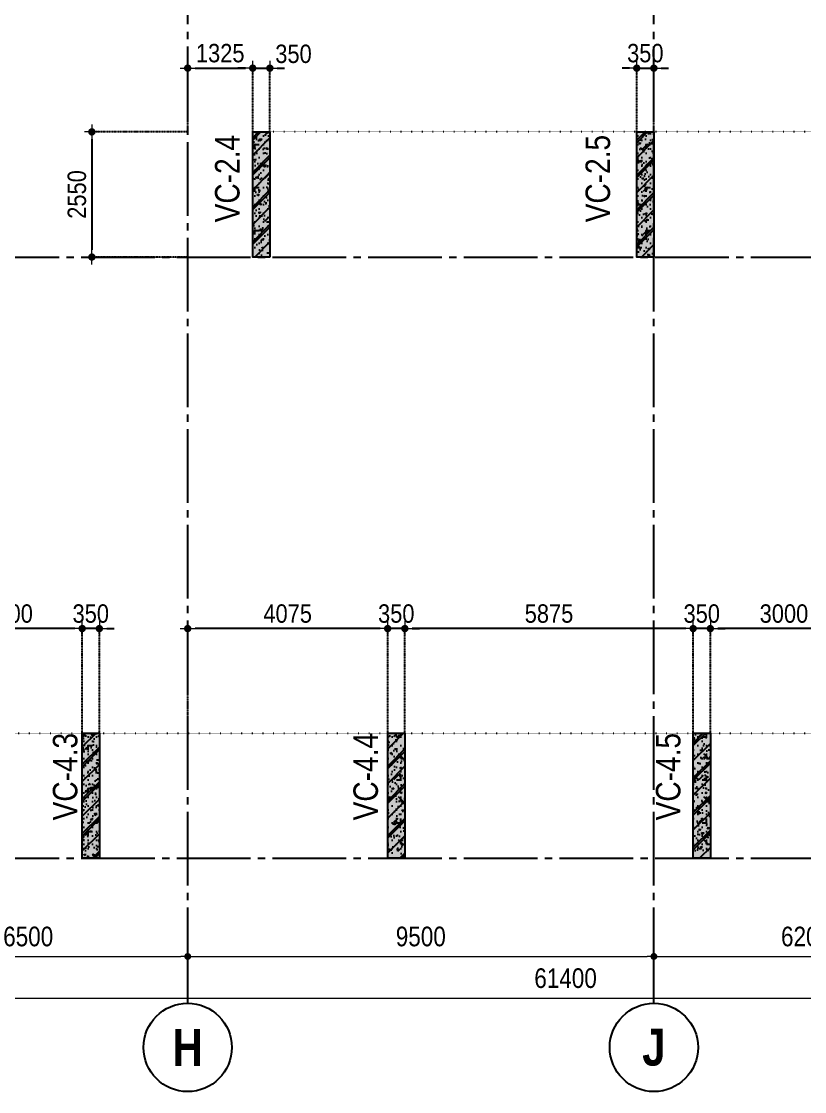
# Model space of a CAD drawing. Header units: millimetres. Extents: x -3973692 to -2843767, y 592734 to 838475.
# Drawn here: x -3090734 to -3074775, y 605224 to 627033 of the extents above; entities that cross this region are included whole.
import ezdxf
from ezdxf.enums import TextEntityAlignment as Align

# ---------------------------------------------------------------- set-up
doc = ezdxf.new("R2010")
doc.units = ezdxf.units.MM
doc.header["$MEASUREMENT"] = 0
doc.header["$PDMODE"] = 3
doc.header["$PDSIZE"] = -20
for name, pattern in [('CHG_XX_Luoi truc-Block C$0$MB_Luoi truc-150-TWC$0$Center101', [13, 10, -1, 1, -1]), ('DIVIDE2', [15.87499999999999, 6.349999999999998, -3.174999999999998, 0, -3.174999999999998, 0, -3.174999999999998]), ('DOT2', [0.125, 0, -0.125]), ('HIDDEN5', [2.8375, 1.25, -1.5875])]:
    doc.linetypes.add(name, pattern=pattern)
doc.layers.get('0').update_dxf_attribs({"lineweight": 9})
doc.layers.get('Defpoints').update_dxf_attribs({"color": 10, "lineweight": 0})
for name, color, linetype, lineweight in [("'S_General_Dim_1", 1, 'Continuous', 18), ("'S_General_Divide_3 Intermediate", 3, 'DIVIDE2', 40), ('CHG_XX_Cot_Block C-T4-7$0$Dim 200', 1, 'Continuous', 5), ('CHG_XX_Luoi truc-Block C$0$Dim 200', 1, 'Continuous', 5), ('TEXT', 7, 'Continuous', 15)]:
    doc.layers.add(name, color=color, linetype=linetype, lineweight=lineweight)
for name, color, linetype in [('CHG_XX_Cot_Block C-T4-7$0$mb_cot tang 9-13 twc$0$Concrete Hatch', 218, 'Continuous'), ('CHG_XX_Cot_Block C-T4-7$0$mb_cot tang 9-13 twc$0$Concrete Line', 6, 'Continuous'), ('CHG_XX_Cot_Block C-T4-7$0$mb_cot tang 9-13 twc$0$Concrete Solid', 216, 'Continuous'), ('CHG_XX_Luoi truc-Block C$0$MB_Luoi truc-150-TWC$0$Grid', 34, 'Continuous'), ('CHG_XX_Luoi truc-Block C$0$MB_Luoi truc-150-TWC$0$Grid Line', 251, 'CHG_XX_Luoi truc-Block C$0$MB_Luoi truc-150-TWC$0$Center101'), ('dim', 1, 'Continuous')]:
    doc.layers.add(name, color=color, linetype=linetype)
doc.styles.add('arial', font='arial.ttf', dxfattribs={"width": 0.85})
doc.styles.add('CHG_XX_Luoi truc-Block C$0$MB_Luoi truc-150-TWC$0$Grid A-F$0$VNI-HelveCB', font='')
doc.styles.add('CHG_XX_Luoi truc-Block C$0$Star-HelCon', font='')
doc.styles.add('TTP-HelCon', font='')
doc.styles.get('CHG_XX_Luoi truc-Block C$0$MB_Luoi truc-150-TWC$0$Grid A-F$0$VNI-HelveCB').set_extended_font_data('VNI-Helve-Condense', bold=True)
doc.styles.get('CHG_XX_Luoi truc-Block C$0$Star-HelCon').set_extended_font_data('VNI-Helve-Condense')
doc.styles.get('TTP-HelCon').set_extended_font_data('VNI-Helve-Condense')
doc.dimstyles.new('150', dxfattribs={"dimscale": 150, "dimtxt": 2.5, "dimasz": 1, "dimexe": 0, "dimexo": 0, "dimgap": 0.75, "dimtad": 1, "dimdec": 0, "dimzin": 9, "dimdsep": 46, "dimtxsty": 'arial', "dimblk1": 'DIMDOT', "dimblk2": 'DIMDOT', "dimsah": 1, "dimcen": 2, "dimdle": 3, "dimclre": 8, "dimclrt": 2, "dimadec": 0, "dimazin": 0, "dimtfac": 1, "dimtdec": 0, "dimtix": 1, "dimtmove": 2, "dimatfit": 3, "dimldrblk": 'DIMPIJL', "dimfxl": 1, "dimtvp": 1.8, "dimtolj": 1, "dimtzin": 0, "dimarcsym": 0})
doc.dimstyles.new('CHG_XX_Luoi truc-Block C$0$Dim 200', dxfattribs={"dimscale": 200, "dimtxt": 2, "dimasz": 0.7, "dimexe": 1, "dimexo": 1, "dimgap": 1, "dimtad": 1, "dimdec": 0, "dimzin": 12, "dimdsep": 46, "dimtxsty": 'CHG_XX_Luoi truc-Block C$0$Star-HelCon', "dimblk": 'CHG_XX_Luoi truc-Block C$0$_Dot', "dimcen": 1, "dimclrd": 256, "dimclre": 256, "dimclrt": 3, "dimadec": 0, "dimazin": 0, "dimtfac": 1, "dimtdec": 0, "dimtix": 1, "dimtmove": 2, "dimatfit": 3, "dimldrblk": 'CHG_XX_Luoi truc-Block C$0$HTT Arrow 30', "dimfxl": 1, "dimtolj": 1, "dimtzin": 0, "dimarcsym": 0})

# ---------------------------------------------------------------- blocks, each defined once
blk = doc.blocks.new('*U3128')
at = {"layer": 'CHG_XX_Cot_Block C-T4-7$0$mb_cot tang 9-13 twc$0$Concrete Hatch'}
h = blk.add_hatch(dxfattribs=at)
h.set_pattern_fill('CONCRETE', color=256, scale=50, style=0, pattern_type=2)
h.set_pattern_definition([(45, (1000, -99.99999999999989), (-176.7766952966369, 176.7766952966369), []), (45, (1000, -49.99999999999989), (-353.5533905932737, 353.5533905932738), []), (49.99999999999999, (1000, -99.99999999999989), (358.6300913003767, -31.37606749129755), [37.5, -412.5]), (355, (1000, -99.99999999999989), (-69.3756668065, 376.0960668500059), [30, -330]), (100.4514, (1029.88584, -102.6146699999999), (289.2546908570108, 344.7197710304768), [31.870095, -350.571056]), (46.18420000000001, (1000, 1.13686837721616e-13), (533.6205243128222, -82.75950716450905), [56.25, -618.75]), (96.6356, (1044.4683725, -6.8966534999999), (467.3313527743517, 487.0589354502209), [47.805144, -525.8565]), (351.1842, (1000, 1.13686837721616e-13), (467.3309725668136, 487.0593004626623), [45, -495]), (21, (1050, -24.99999999999989), (298.4535260592309, -201.3094453326694), [37.5, -412.5]), (326.0000000000001, (1050, -24.99999999999989), (121.6576659607909, 362.5750225234265), [30, -330]), (71.4514, (1074.8711165, -41.77580299999988), (420.111314290745, 161.2652483549762), [31.870095, -350.571056]), (37.50000000000001, (1000, -99.99999999999989), (6.079927658645334, 166.4469269156558), [0, -326, 0, -335, 0, -331.25]), (7.499999999999999, (1000, -99.99999999999989), (131.5347687210743, 197.2058559411801), [0, -191, 0, -318.5, 0, -126.25]), (327.5, (888.5, -99.99999999999989), (266.9112180862045, -11.2774358671899), [0, -125, 0, -390, 0, -517.5]), (317.5, (838.5, -99.99999999999989), (291.5930846711931, 50.05249116615882), [0, -162.5, 0, -259, 0, -367.5]), (0, (1175, 75.00000000000011), (0, 875), [87.5, -787.5]), (0, (1437.5, 250.0000000000001), (0, 875), [87.5, -787.5]), (0, (1262.5, 600.0000000000001), (0, 875), [87.5, -350, 87.5, -350]), (90, (1175, 75.00000000000011), (-875, 5.35782974626967e-14), [87.5, -787.5]), (90, (1262.5, 600.0000000000001), (-875, 5.35782974626967e-14), [87.5, -787.5]), (90, (1525, 250.0000000000001), (-875, 5.35782974626967e-14), [87.5, -787.5]), (90, (1700, 512.5000000000001), (-875, 5.35782974626967e-14), [87.5, -787.5]), (135, (1262.5, 75.00000000000011), (-875.016357447105, 8.881784197001252e-14), [123.76, -1113.7]), (135, (1350, 600.0000000000001), (-875.016357447105, 8.881784197001252e-14), [123.76, -1113.7]), (45, (1437.5, 250.0000000000001), (8.881784197001252e-14, 875.016357447105), [123.76, -247.485, 123.76, -742.455]), (0, (825, -99.99999999999989), (87.5, 87.5), [-175, 0])])
h.paths.add_polyline_path([(-750, 150), (-750, -199.9999999999999), (1800, -200), (1800, 150)])
at = {"layer": 'CHG_XX_Cot_Block C-T4-7$0$mb_cot tang 9-13 twc$0$Concrete Solid'}
blk.add_hatch(color=256, dxfattribs=at).paths.add_polyline_path([(-750, 150), (-750, -199.9999999999999), (1800, -200), (1800, 150)])
at = {"layer": 'CHG_XX_Cot_Block C-T4-7$0$mb_cot tang 9-13 twc$0$Concrete Line'}
blk.add_lwpolyline([(-750, 150), (-750, -199.9999999999999), (1800, -200), (1800, 150)], close=True, dxfattribs=at)
blk = doc.blocks.new('*U3129')
at = {"layer": 'CHG_XX_Cot_Block C-T4-7$0$mb_cot tang 9-13 twc$0$Concrete Hatch'}
h = blk.add_hatch(dxfattribs=at)
h.set_pattern_fill('CONCRETE', color=256, scale=50, style=0, pattern_type=2)
h.set_pattern_definition([(45, (1000, -199.9999999999999), (-176.7766952966369, 176.7766952966369), []), (45, (1000, -149.9999999999999), (-353.5533905932737, 353.5533905932738), []), (49.99999999999999, (1000, -199.9999999999999), (358.6300913003767, -31.37606749129755), [37.5, -412.5]), (355, (1000, -199.9999999999999), (-69.3756668065, 376.0960668500059), [30, -330]), (100.4514, (1029.88584, -202.6146699999999), (289.2546908570108, 344.7197710304768), [31.870095, -350.571056]), (46.18420000000001, (1000, -99.99999999999989), (533.6205243128222, -82.75950716450905), [56.25, -618.75]), (96.6356, (1044.4683725, -106.8966534999999), (467.3313527743517, 487.0589354502209), [47.805144, -525.8565]), (351.1842, (1000, -99.99999999999989), (467.3309725668136, 487.0593004626623), [45, -495]), (21, (1050, -124.9999999999999), (298.4535260592309, -201.3094453326694), [37.5, -412.5]), (326.0000000000001, (1050, -124.9999999999999), (121.6576659607909, 362.5750225234265), [30, -330]), (71.4514, (1074.8711165, -141.7758029999999), (420.111314290745, 161.2652483549762), [31.870095, -350.571056]), (37.50000000000001, (1000, -199.9999999999999), (6.079927658645334, 166.4469269156558), [0, -326, 0, -335, 0, -331.25]), (7.499999999999999, (1000, -199.9999999999999), (131.5347687210743, 197.2058559411801), [0, -191, 0, -318.5, 0, -126.25]), (327.5, (888.5, -199.9999999999999), (266.9112180862045, -11.2774358671899), [0, -125, 0, -390, 0, -517.5]), (317.5, (838.5, -199.9999999999999), (291.5930846711931, 50.05249116615882), [0, -162.5, 0, -259, 0, -367.5]), (0, (1175, -24.99999999999989), (0, 875), [87.5, -787.5]), (0, (1437.5, 150.0000000000001), (0, 875), [87.5, -787.5]), (0, (1262.5, 500.0000000000001), (0, 875), [87.5, -350, 87.5, -350]), (90, (1175, -24.99999999999989), (-875, 5.35782974626967e-14), [87.5, -787.5]), (90, (1262.5, 500.0000000000001), (-875, 5.35782974626967e-14), [87.5, -787.5]), (90, (1525, 150.0000000000001), (-875, 5.35782974626967e-14), [87.5, -787.5]), (90, (1700, 412.5000000000001), (-875, 5.35782974626967e-14), [87.5, -787.5]), (135, (1262.5, -24.99999999999989), (-875.016357447105, 8.881784197001252e-14), [123.76, -1113.7]), (135, (1350, 500.0000000000001), (-875.016357447105, 8.881784197001252e-14), [123.76, -1113.7]), (45, (1437.5, 150.0000000000001), (8.881784197001252e-14, 875.016357447105), [123.76, -247.485, 123.76, -742.455]), (0, (825, -199.9999999999999), (87.5, 87.5), [-175, 0])])
h.paths.add_polyline_path([(-750, 100), (-750, -249.9999999999999), (1800, -250), (1800, 100)])
at = {"layer": 'CHG_XX_Cot_Block C-T4-7$0$mb_cot tang 9-13 twc$0$Concrete Solid'}
blk.add_hatch(color=256, dxfattribs=at).paths.add_polyline_path([(-750, 100), (-750, -249.9999999999999), (1800, -250), (1800, 100)])
at = {"layer": 'CHG_XX_Cot_Block C-T4-7$0$mb_cot tang 9-13 twc$0$Concrete Line'}
blk.add_lwpolyline([(-750, 100), (-750, -249.9999999999999), (1800, -250), (1800, 100)], close=True, dxfattribs=at)
blk = doc.blocks.new('CHG_XX_Luoi truc-Block C$0$_Dot')
at = {"color": 0, "linetype": 'ByBlock', "lineweight": -2}
blk.add_line((-0.5, 0), (-1, 0), dxfattribs=at)
at = {"color": 0, "linetype": 'ByBlock', "const_width": 0.5}
blk.add_lwpolyline([(-0.25, 0, 1), (0.25, 0, 1)], format="xyb", close=True, dxfattribs=at)
blk = doc.blocks.new('*D3097')
at = {"layer": 'CHG_XX_Luoi truc-Block C$0$Dim 200', "lineweight": -2, "transparency": 16777216}
for p, q in [((8021043.477890482, 946864.7699645001), (8021043.477890482, 946190.6556150534)), ((8027543.477890482, 946864.7699645001), (8027543.477890482, 946190.6556150534)), ((8021183.477890482, 946390.6556150534), (8027403.477890482, 946390.6556150534))]:
    blk.add_line(p, q, dxfattribs=at)
at = {"layer": 'Defpoints', "color": 0, "transparency": 16777216}
for p in [(8021043.477890482, 947064.7699645001), (8027543.477890482, 947064.7699645001), (8027543.477890482, 946390.6556150534)]:
    blk.add_point(p, dxfattribs=at)
at = {"layer": 'CHG_XX_Luoi truc-Block C$0$Dim 200', "lineweight": -2, "transparency": 16777216, "xscale": 140, "yscale": 140, "zscale": 140, "rotation": 180}
blk.add_blockref('CHG_XX_Luoi truc-Block C$0$_Dot', (8021043.477890482, 946390.6556150534), dxfattribs=at)
at = {"layer": 'CHG_XX_Luoi truc-Block C$0$Dim 200', "lineweight": -2, "transparency": 16777216, "xscale": 140, "yscale": 140, "zscale": 140}
blk.add_blockref('CHG_XX_Luoi truc-Block C$0$_Dot', (8027543.477890482, 946390.6556150534), dxfattribs=at)
at = {"layer": 'CHG_XX_Luoi truc-Block C$0$Dim 200', "color": 3, "transparency": 16777216, "insert": (8024293.477890482, 946794.9222817201), "char_height": 400, "attachment_point": 5, "style": 'CHG_XX_Luoi truc-Block C$0$Star-HelCon'}
blk.add_mtext('\\A1;6500', dxfattribs=at)
blk = doc.blocks.new('CHG_XX_Luoi truc-Block C$0$HTT Arrow 30')
blk.add_hatch(color=256).paths.add_polyline_path([(-2.5, 0.3750000000000002), (-2.5, -0.3749999999999998), (0, 0)])
at = {"color": 0, "linetype": 'ByBlock', "lineweight": -2}
for p, q in [((0, 0), (-2.5, 0.3750000000000002)), ((-2.5, -0.3749999999999998), (-2.5, 0.3750000000000002)), ((0, 0), (-2.5, -0.3749999999999998))]:
    blk.add_line(p, q, dxfattribs=at)
blk = doc.blocks.new('*D3098')
at = {"layer": 'CHG_XX_Luoi truc-Block C$0$Dim 200', "lineweight": -2, "transparency": 16777216}
for p, q in [((8027543.477890482, 946864.7699645001), (8027543.477890482, 946190.6556150534)), ((8037043.477890482, 946864.7699645001), (8037043.477890482, 946190.6556150534)), ((8027683.477890482, 946390.6556150534), (8036903.477890482, 946390.6556150534))]:
    blk.add_line(p, q, dxfattribs=at)
at = {"layer": 'Defpoints', "color": 0, "transparency": 16777216}
for p in [(8027543.477890482, 947064.7699645001), (8037043.477890482, 947064.7699645001), (8037043.477890482, 946390.6556150534)]:
    blk.add_point(p, dxfattribs=at)
at = {"layer": 'CHG_XX_Luoi truc-Block C$0$Dim 200', "lineweight": -2, "transparency": 16777216, "xscale": 140, "yscale": 140, "zscale": 140, "rotation": 180}
blk.add_blockref('CHG_XX_Luoi truc-Block C$0$_Dot', (8027543.477890482, 946390.6556150534), dxfattribs=at)
at = {"layer": 'CHG_XX_Luoi truc-Block C$0$Dim 200', "lineweight": -2, "transparency": 16777216, "xscale": 140, "yscale": 140, "zscale": 140}
blk.add_blockref('CHG_XX_Luoi truc-Block C$0$_Dot', (8037043.477890482, 946390.6556150534), dxfattribs=at)
at = {"layer": 'CHG_XX_Luoi truc-Block C$0$Dim 200', "color": 3, "transparency": 16777216, "insert": (8032293.477890482, 946794.9222817201), "char_height": 400, "attachment_point": 5, "style": 'CHG_XX_Luoi truc-Block C$0$Star-HelCon'}
blk.add_mtext('\\A1;9500', dxfattribs=at)
blk = doc.blocks.new('*D3099')
at = {"layer": 'CHG_XX_Luoi truc-Block C$0$Dim 200', "lineweight": -2, "transparency": 16777216}
for p, q in [((8037043.477890482, 946864.7699645001), (8037043.477890482, 946190.6556150534)), ((8043243.477890483, 946864.7699645001), (8043243.477890483, 946190.6556150534)), ((8037183.477890482, 946390.6556150534), (8043103.477890483, 946390.6556150534))]:
    blk.add_line(p, q, dxfattribs=at)
at = {"layer": 'Defpoints', "color": 0, "transparency": 16777216}
for p in [(8037043.477890482, 947064.7699645001), (8043243.477890483, 947064.7699645001), (8043243.477890483, 946390.6556150534)]:
    blk.add_point(p, dxfattribs=at)
at = {"layer": 'CHG_XX_Luoi truc-Block C$0$Dim 200', "lineweight": -2, "transparency": 16777216, "xscale": 140, "yscale": 140, "zscale": 140, "rotation": 180}
blk.add_blockref('CHG_XX_Luoi truc-Block C$0$_Dot', (8037043.477890482, 946390.6556150534), dxfattribs=at)
at = {"layer": 'CHG_XX_Luoi truc-Block C$0$Dim 200', "lineweight": -2, "transparency": 16777216, "xscale": 140, "yscale": 140, "zscale": 140}
blk.add_blockref('CHG_XX_Luoi truc-Block C$0$_Dot', (8043243.477890483, 946390.6556150534), dxfattribs=at)
at = {"layer": 'CHG_XX_Luoi truc-Block C$0$Dim 200', "color": 3, "transparency": 16777216, "insert": (8040143.477890482, 946794.9222817201), "char_height": 400, "attachment_point": 5, "style": 'CHG_XX_Luoi truc-Block C$0$Star-HelCon'}
blk.add_mtext('\\A1;6200', dxfattribs=at)
blk = doc.blocks.new('*D3088')
at = {"layer": 'CHG_XX_Luoi truc-Block C$0$Dim 200', "lineweight": -2, "transparency": 16777216}
for p, q in [((8004543.477890482, 946333.558255064), (8004543.477890482, 945341.5305873553)), ((8065943.477890601, 946333.558255064), (8065943.477890601, 945341.5305873553)), ((8004683.477890482, 945541.5305873553), (8065803.477890601, 945541.5305873553))]:
    blk.add_line(p, q, dxfattribs=at)
at = {"layer": 'Defpoints', "color": 0, "transparency": 16777216}
for p in [(8004543.477890482, 946533.558255064), (8065943.477890601, 946533.558255064), (8065943.477890601, 945541.5305873553)]:
    blk.add_point(p, dxfattribs=at)
at = {"layer": 'CHG_XX_Luoi truc-Block C$0$Dim 200', "lineweight": -2, "transparency": 16777216, "xscale": 140, "yscale": 140, "zscale": 140, "rotation": 180}
blk.add_blockref('CHG_XX_Luoi truc-Block C$0$_Dot', (8004543.477890482, 945541.5305873553), dxfattribs=at)
at = {"layer": 'CHG_XX_Luoi truc-Block C$0$Dim 200', "lineweight": -2, "transparency": 16777216, "xscale": 140, "yscale": 140, "zscale": 140}
blk.add_blockref('CHG_XX_Luoi truc-Block C$0$_Dot', (8065943.477890601, 945541.5305873553), dxfattribs=at)
at = {"layer": 'CHG_XX_Luoi truc-Block C$0$Dim 200', "color": 3, "transparency": 16777216, "insert": (8035243.477890542, 945945.797254022), "char_height": 400, "attachment_point": 5, "style": 'CHG_XX_Luoi truc-Block C$0$Star-HelCon'}
blk.add_mtext('\\A1;61400', dxfattribs=at)
blk = doc.blocks.new('*U3101')
at = {"layer": 'CHG_XX_Luoi truc-Block C$0$MB_Luoi truc-150-TWC$0$Grid Line'}
blk.add_line((0, 0), (0, 446), dxfattribs=at)
at = {"layer": 'CHG_XX_Luoi truc-Block C$0$MB_Luoi truc-150-TWC$0$Grid', "lineweight": -2, "style": 'CHG_XX_Luoi truc-Block C$0$MB_Luoi truc-150-TWC$0$Grid A-F$0$VNI-HelveCB'}
for tag, p in [('GRIDSUB', (0, 455)), ('GRID', (0, -9))]:
    blk.add_attdef(tag, text='', height=5, dxfattribs=at).set_placement(p, align=Align.MIDDLE)
blk = doc.blocks.new('*U3103')
at = {"layer": 'CHG_XX_Luoi truc-Block C$0$MB_Luoi truc-150-TWC$0$Grid', "lineweight": -2}
blk.add_line((0, -3), (0, 0), dxfattribs=at)
blk.add_circle((0, -9), 6, dxfattribs=at)
at = {"layer": 'CHG_XX_Luoi truc-Block C$0$MB_Luoi truc-150-TWC$0$Grid Line'}
blk.add_line((0, 0), (0, 360), dxfattribs=at)
at = {"layer": 'CHG_XX_Luoi truc-Block C$0$MB_Luoi truc-150-TWC$0$Grid', "lineweight": -2, "style": 'CHG_XX_Luoi truc-Block C$0$MB_Luoi truc-150-TWC$0$Grid A-F$0$VNI-HelveCB'}
for tag, p in [('GRIDSUB', (0, 369)), ('GRID', (0, -9))]:
    blk.add_attdef(tag, text='', height=5, dxfattribs=at).set_placement(p, align=Align.MIDDLE)
blk = doc.blocks.new('DIMDOT')
for p, q in [((1, 0), (-1, 0)), ((0, -1), (0, 1))]:
    blk.add_line(p, q)
at = {"const_width": 0.5}
blk.add_lwpolyline([(-0.25, 0, 1), (0.25, 0, 1)], format="xyb", close=True, dxfattribs=at)
blk = doc.blocks.new('*D1781')
at = {"layer": "'S_General_Dim_1", "color": 8, "linetype": 'HIDDEN5', "lineweight": -2, "transparency": 16777216}
for p, q in [((-3076695.198389588, 612531.011449586), (-3076695.198389588, 614659.3455332322)), ((-3073695.198556936, 612531.011449586), (-3073695.198556936, 614659.3455332322))]:
    blk.add_line(p, q, dxfattribs=at)
at = {"layer": "'S_General_Dim_1", "color": 0, "lineweight": -2, "transparency": 16777216}
blk.add_line((-3073845.198556936, 614659.3455332322), (-3076545.198389588, 614659.3455332322), dxfattribs=at)
at = {"layer": 'Defpoints', "color": 0, "transparency": 16777216}
for p in [(-3076695.198389588, 614659.3455332322), (-3076695.198389588, 612531.011449586), (-3073695.198556936, 612531.011449586)]:
    blk.add_point(p, dxfattribs=at)
at = {"layer": "'S_General_Dim_1", "color": 0, "lineweight": -2, "transparency": 16777216, "xscale": 150, "yscale": 150, "zscale": 150, "rotation": 180}
blk.add_blockref('DIMDOT', (-3076695.198389588, 614659.3455332322), dxfattribs=at)
at = {"layer": "'S_General_Dim_1", "color": 0, "lineweight": -2, "transparency": 16777216, "xscale": 150, "yscale": 150, "zscale": 150}
blk.add_blockref('DIMDOT', (-3073695.198556936, 614659.3455332322), dxfattribs=at)
at = {"layer": "'S_General_Dim_1", "color": 2, "transparency": 16777216, "insert": (-3075195.198473262, 614963.4383026728), "char_height": 375, "attachment_point": 5, "style": 'arial'}
blk.add_mtext('\\A1;3000', dxfattribs=at)
blk = doc.blocks.new('DIMPIJL')
at = {"linetype": 'ByBlock'}
blk.add_solid([(-2.5, 0.4166666666666686), (-2.5, -0.4166666666666686), (0, 0)], dxfattribs=at)
blk = doc.blocks.new('*D1782')
at = {"layer": "'S_General_Dim_1", "color": 0, "lineweight": -2, "transparency": 16777216}
for p, q in [((-3077195.198556935, 614659.3455332322), (-3077345.198556935, 614659.3455332322)), ((-3076695.198389588, 614659.3455332322), (-3077045.198556935, 614659.3455332322)), ((-3076545.198389588, 614659.3455332322), (-3076395.198389588, 614659.3455332322))]:
    blk.add_line(p, q, dxfattribs=at)
at = {"layer": "'S_General_Dim_1", "color": 8, "linetype": 'HIDDEN5', "lineweight": -2, "transparency": 16777216}
for p, q in [((-3077045.198556935, 612531.0114503785), (-3077045.198556935, 614659.3455332322)), ((-3076695.198389588, 612531.011449586), (-3076695.198389588, 614659.3455332322))]:
    blk.add_line(p, q, dxfattribs=at)
at = {"layer": 'Defpoints', "color": 0, "transparency": 16777216}
for p in [(-3077045.198556935, 614659.3455332322), (-3077045.198556935, 612531.0114503785), (-3076695.198389588, 612531.011449586)]:
    blk.add_point(p, dxfattribs=at)
at = {"layer": "'S_General_Dim_1", "color": 0, "lineweight": -2, "transparency": 16777216, "xscale": 150, "yscale": 150, "zscale": 150}
blk.add_blockref('DIMDOT', (-3077045.198556935, 614659.3455332322), dxfattribs=at)
at = {"layer": "'S_General_Dim_1", "color": 0, "lineweight": -2, "transparency": 16777216, "xscale": 150, "yscale": 150, "zscale": 150, "rotation": 180}
blk.add_blockref('DIMDOT', (-3076695.198389588, 614659.3455332322), dxfattribs=at)
at = {"layer": "'S_General_Dim_1", "color": 2, "transparency": 16777216, "insert": (-3076870.198473262, 614963.4383026728), "char_height": 375, "attachment_point": 5, "style": 'arial'}
blk.add_mtext('\\A1;350', dxfattribs=at)
blk = doc.blocks.new('*D1783')
at = {"layer": "'S_General_Dim_1", "color": 8, "linetype": 'HIDDEN5', "lineweight": -2, "transparency": 16777216}
for p, q in [((-3082920.198389694, 612531.011202754), (-3082920.198389694, 614659.3455332322)), ((-3077045.198556935, 612531.0114503785), (-3077045.198556935, 614659.3455332322))]:
    blk.add_line(p, q, dxfattribs=at)
at = {"layer": "'S_General_Dim_1", "color": 0, "lineweight": -2, "transparency": 16777216}
blk.add_line((-3077195.198556935, 614659.3455332322), (-3082770.198389694, 614659.3455332322), dxfattribs=at)
at = {"layer": 'Defpoints', "color": 0, "transparency": 16777216}
for p in [(-3082920.198389694, 614659.3455332322), (-3082920.198389694, 612531.011202754), (-3077045.198556935, 612531.0114503785)]:
    blk.add_point(p, dxfattribs=at)
at = {"layer": "'S_General_Dim_1", "color": 0, "lineweight": -2, "transparency": 16777216, "xscale": 150, "yscale": 150, "zscale": 150, "rotation": 180}
blk.add_blockref('DIMDOT', (-3082920.198389694, 614659.3455332322), dxfattribs=at)
at = {"layer": "'S_General_Dim_1", "color": 0, "lineweight": -2, "transparency": 16777216, "xscale": 150, "yscale": 150, "zscale": 150}
blk.add_blockref('DIMDOT', (-3077045.198556935, 614659.3455332322), dxfattribs=at)
at = {"layer": "'S_General_Dim_1", "color": 2, "transparency": 16777216, "insert": (-3079982.698473315, 614963.3104036278), "char_height": 375, "attachment_point": 5, "style": 'arial'}
blk.add_mtext('\\A1;5875', dxfattribs=at)
blk = doc.blocks.new('*D1784')
at = {"layer": "'S_General_Dim_1", "color": 0, "lineweight": -2, "transparency": 16777216}
for p, q in [((-3083420.198389694, 614659.3455332322), (-3083570.198389694, 614659.3455332322)), ((-3082920.198389694, 614659.3455332322), (-3083270.198389694, 614659.3455332322)), ((-3082770.198389694, 614659.3455332322), (-3082620.198389694, 614659.3455332322))]:
    blk.add_line(p, q, dxfattribs=at)
at = {"layer": "'S_General_Dim_1", "color": 8, "linetype": 'HIDDEN5', "lineweight": -2, "transparency": 16777216}
for p, q in [((-3083270.198389694, 612531.011202754), (-3083270.198389694, 614659.3455332322)), ((-3082920.198389694, 612531.011202754), (-3082920.198389694, 614659.3455332322))]:
    blk.add_line(p, q, dxfattribs=at)
at = {"layer": 'Defpoints', "color": 0, "transparency": 16777216}
for p in [(-3083270.198389694, 614659.3455332322), (-3083270.198389694, 612531.011202754), (-3082920.198389694, 612531.011202754)]:
    blk.add_point(p, dxfattribs=at)
at = {"layer": "'S_General_Dim_1", "color": 0, "lineweight": -2, "transparency": 16777216, "xscale": 150, "yscale": 150, "zscale": 150}
blk.add_blockref('DIMDOT', (-3083270.198389694, 614659.3455332322), dxfattribs=at)
at = {"layer": "'S_General_Dim_1", "color": 0, "lineweight": -2, "transparency": 16777216, "xscale": 150, "yscale": 150, "zscale": 150, "rotation": 180}
blk.add_blockref('DIMDOT', (-3082920.198389694, 614659.3455332322), dxfattribs=at)
at = {"layer": "'S_General_Dim_1", "color": 2, "transparency": 16777216, "insert": (-3083095.198389694, 614963.4383026728), "char_height": 375, "attachment_point": 5, "style": 'arial'}
blk.add_mtext('\\A1;350', dxfattribs=at)
blk = doc.blocks.new('*D1785')
at = {"layer": "'S_General_Dim_1", "color": 8, "linetype": 'HIDDEN5', "lineweight": -2, "transparency": 16777216}
for p, q in [((-3087345.198556936, 612097.6302930433), (-3087345.198556936, 614659.3455332322)), ((-3083270.198389694, 612531.011202754), (-3083270.198389694, 614659.3455332322))]:
    blk.add_line(p, q, dxfattribs=at)
at = {"layer": "'S_General_Dim_1", "color": 0, "lineweight": -2, "transparency": 16777216}
blk.add_line((-3083420.198389694, 614659.3455332322), (-3087195.198556936, 614659.3455332322), dxfattribs=at)
at = {"layer": 'Defpoints', "color": 0, "transparency": 16777216}
for p in [(-3087345.198556936, 614659.3455332322), (-3083270.198389694, 612531.011202754), (-3087345.198556936, 612097.6302930433)]:
    blk.add_point(p, dxfattribs=at)
at = {"layer": "'S_General_Dim_1", "color": 0, "lineweight": -2, "transparency": 16777216, "xscale": 150, "yscale": 150, "zscale": 150, "rotation": 180}
blk.add_blockref('DIMDOT', (-3087345.198556936, 614659.3455332322), dxfattribs=at)
at = {"layer": "'S_General_Dim_1", "color": 0, "lineweight": -2, "transparency": 16777216, "xscale": 150, "yscale": 150, "zscale": 150}
blk.add_blockref('DIMDOT', (-3083270.198389694, 614659.3455332322), dxfattribs=at)
at = {"layer": "'S_General_Dim_1", "color": 2, "transparency": 16777216, "insert": (-3085307.698473315, 614963.3104036278), "char_height": 375, "attachment_point": 5, "style": 'arial'}
blk.add_mtext('\\A1;4075', dxfattribs=at)
blk = doc.blocks.new('*D1786')
at = {"layer": "'S_General_Dim_1", "color": 0, "lineweight": -2, "transparency": 16777216}
for p, q in [((-3089645.198556936, 614659.3455332322), (-3089795.198556936, 614659.3455332322)), ((-3089145.198556935, 614659.3455332322), (-3089495.198556936, 614659.3455332322)), ((-3088995.198556935, 614659.3455332322), (-3088845.198556935, 614659.3455332322))]:
    blk.add_line(p, q, dxfattribs=at)
at = {"layer": "'S_General_Dim_1", "color": 8, "linetype": 'HIDDEN5', "lineweight": -2, "transparency": 16777216}
for p, q in [((-3089495.198556936, 612531.011449586), (-3089495.198556936, 614659.3455332322)), ((-3089145.198556935, 612531.011449586), (-3089145.198556935, 614659.3455332322))]:
    blk.add_line(p, q, dxfattribs=at)
at = {"layer": 'Defpoints', "color": 0, "transparency": 16777216}
for p in [(-3089495.198556936, 614659.3455332322), (-3089495.198556936, 612531.011449586), (-3089145.198556935, 612531.011449586)]:
    blk.add_point(p, dxfattribs=at)
at = {"layer": "'S_General_Dim_1", "color": 0, "lineweight": -2, "transparency": 16777216, "xscale": 150, "yscale": 150, "zscale": 150}
blk.add_blockref('DIMDOT', (-3089495.198556936, 614659.3455332322), dxfattribs=at)
at = {"layer": "'S_General_Dim_1", "color": 0, "lineweight": -2, "transparency": 16777216, "xscale": 150, "yscale": 150, "zscale": 150, "rotation": 180}
blk.add_blockref('DIMDOT', (-3089145.198556935, 614659.3455332322), dxfattribs=at)
at = {"layer": "'S_General_Dim_1", "color": 2, "transparency": 16777216, "insert": (-3089320.198556935, 614963.4383026728), "char_height": 375, "attachment_point": 5, "style": 'arial'}
blk.add_mtext('\\A1;350', dxfattribs=at)
blk = doc.blocks.new('*D1787')
at = {"layer": "'S_General_Dim_1", "color": 8, "linetype": 'HIDDEN5', "lineweight": -2, "transparency": 16777216}
for p, q in [((-3092495.198556936, 612531.011449586), (-3092495.198556936, 614659.3455332322)), ((-3089495.198556936, 612531.011449586), (-3089495.198556936, 614659.3455332322))]:
    blk.add_line(p, q, dxfattribs=at)
at = {"layer": "'S_General_Dim_1", "color": 0, "lineweight": -2, "transparency": 16777216}
blk.add_line((-3089645.198556936, 614659.3455332322), (-3092345.198556936, 614659.3455332322), dxfattribs=at)
at = {"layer": 'Defpoints', "color": 0, "transparency": 16777216}
for p in [(-3092495.198556936, 614659.3455332322), (-3092495.198556936, 612531.011449586), (-3089495.198556936, 612531.011449586)]:
    blk.add_point(p, dxfattribs=at)
at = {"layer": "'S_General_Dim_1", "color": 0, "lineweight": -2, "transparency": 16777216, "xscale": 150, "yscale": 150, "zscale": 150, "rotation": 180}
blk.add_blockref('DIMDOT', (-3092495.198556936, 614659.3455332322), dxfattribs=at)
at = {"layer": "'S_General_Dim_1", "color": 0, "lineweight": -2, "transparency": 16777216, "xscale": 150, "yscale": 150, "zscale": 150}
blk.add_blockref('DIMDOT', (-3089495.198556936, 614659.3455332322), dxfattribs=at)
at = {"layer": "'S_General_Dim_1", "color": 2, "transparency": 16777216, "insert": (-3090995.198556936, 614963.4383026728), "char_height": 375, "attachment_point": 5, "style": 'arial'}
blk.add_mtext('\\A1;3000', dxfattribs=at)
blk = doc.blocks.new('*D1820')
at = {"layer": "'S_General_Dim_1", "color": 8, "linetype": 'HIDDEN5', "lineweight": -2, "transparency": 16777216}
for p, q in [((-3087345.198556937, 624781.0116883444), (-3089298.016528617, 624781.0116883444)), ((-3087345.198556937, 622231.0114495864), (-3089298.016528617, 622231.0114495864))]:
    blk.add_line(p, q, dxfattribs=at)
at = {"layer": "'S_General_Dim_1", "color": 0, "lineweight": -2, "transparency": 16777216}
blk.add_line((-3089298.016528617, 624631.0116883444), (-3089298.016528617, 622381.0114495864), dxfattribs=at)
at = {"layer": 'Defpoints', "color": 0, "transparency": 16777216}
for p in [(-3087345.198556937, 624781.0116883444), (-3089298.016528617, 622231.0114495864), (-3087345.198556937, 622231.0114495864)]:
    blk.add_point(p, dxfattribs=at)
at = {"layer": "'S_General_Dim_1", "color": 0, "lineweight": -2, "transparency": 16777216, "xscale": 150, "yscale": 150, "zscale": 150}
for p, rotation in [((-3089298.016528617, 624781.0116883444), 90), ((-3089298.016528617, 622231.0114495864), 270)]:
    blk.add_blockref('DIMDOT', p, dxfattribs=dict(at, rotation=rotation))
at = {"layer": "'S_General_Dim_1", "color": 2, "transparency": 16777216, "insert": (-3089601.981399012, 623506.0115689662), "char_height": 375, "attachment_point": 5, "rotation": 90, "style": 'arial'}
blk.add_mtext('\\A1;2550', dxfattribs=at)
blk = doc.blocks.new('*D1821')
at = {"layer": "'S_General_Dim_1", "color": 8, "linetype": 'HIDDEN5', "lineweight": -2, "transparency": 16777216}
for p, q in [((-3087345.198556936, 624781.0116883444), (-3087345.198556936, 626080.5573935157)), ((-3086020.198557591, 624781.0114495861), (-3086020.198557591, 626080.5573935157))]:
    blk.add_line(p, q, dxfattribs=at)
at = {"layer": "'S_General_Dim_1", "color": 0, "lineweight": -2, "transparency": 16777216}
blk.add_line((-3087195.198556936, 626080.5573935157), (-3086170.198557591, 626080.5573935157), dxfattribs=at)
at = {"layer": 'Defpoints', "color": 0, "transparency": 16777216}
for p in [(-3086020.198557591, 626080.5573935157), (-3087345.198556936, 624781.0116883444), (-3086020.198557591, 624781.0114495861)]:
    blk.add_point(p, dxfattribs=at)
at = {"layer": "'S_General_Dim_1", "color": 0, "lineweight": -2, "transparency": 16777216, "xscale": 150, "yscale": 150, "zscale": 150, "rotation": 180}
blk.add_blockref('DIMDOT', (-3087345.198556936, 626080.5573935157), dxfattribs=at)
at = {"layer": "'S_General_Dim_1", "color": 0, "lineweight": -2, "transparency": 16777216, "xscale": 150, "yscale": 150, "zscale": 150}
blk.add_blockref('DIMDOT', (-3086020.198557591, 626080.5573935157), dxfattribs=at)
at = {"layer": "'S_General_Dim_1", "color": 2, "transparency": 16777216, "insert": (-3086682.698557263, 626384.6501629563), "char_height": 375, "attachment_point": 5, "style": 'arial'}
blk.add_mtext('\\A1;1325', dxfattribs=at)
blk = doc.blocks.new('*D1822')
at = {"layer": "'S_General_Dim_1", "color": 0, "lineweight": -2, "transparency": 16777216}
for p, q in [((-3086170.198557591, 626080.5573935157), (-3086320.198557591, 626080.5573935157)), ((-3086020.198557591, 626080.5573935157), (-3085670.198557591, 626080.5573935157)), ((-3085520.198557591, 626080.5573935157), (-3085370.198557591, 626080.5573935157))]:
    blk.add_line(p, q, dxfattribs=at)
at = {"layer": "'S_General_Dim_1", "color": 8, "linetype": 'HIDDEN5', "lineweight": -2, "transparency": 16777216}
for p, q in [((-3086020.198557591, 624781.0114495861), (-3086020.198557591, 626080.5573935157)), ((-3085670.198557591, 624781.0114495861), (-3085670.198557591, 626080.5573935157))]:
    blk.add_line(p, q, dxfattribs=at)
at = {"layer": 'Defpoints', "color": 0, "transparency": 16777216}
for p in [(-3085670.198557591, 626080.5573935157), (-3086020.198557591, 624781.0114495861), (-3085670.198557591, 624781.0114495861)]:
    blk.add_point(p, dxfattribs=at)
at = {"layer": "'S_General_Dim_1", "color": 0, "lineweight": -2, "transparency": 16777216, "xscale": 150, "yscale": 150, "zscale": 150}
blk.add_blockref('DIMDOT', (-3086020.198557591, 626080.5573935157), dxfattribs=at)
at = {"layer": "'S_General_Dim_1", "color": 0, "lineweight": -2, "transparency": 16777216, "xscale": 150, "yscale": 150, "zscale": 150, "rotation": 180}
blk.add_blockref('DIMDOT', (-3085670.198557591, 626080.5573935157), dxfattribs=at)
at = {"layer": "'S_General_Dim_1", "color": 2, "transparency": 16777216, "insert": (-3085189.212327739, 626370.3249877673), "char_height": 375, "attachment_point": 5, "style": 'arial'}
blk.add_mtext('\\A1;350', dxfattribs=at)
blk = doc.blocks.new('*D1823')
at = {"layer": "'S_General_Dim_1", "color": 0, "lineweight": -2, "transparency": 16777216}
for p, q in [((-3078345.198556935, 626080.5573935157), (-3078495.198556935, 626080.5573935157)), ((-3078195.198556935, 626080.5573935157), (-3077845.198556936, 626080.5573935157)), ((-3077695.198556936, 626080.5573935157), (-3077545.198556936, 626080.5573935157))]:
    blk.add_line(p, q, dxfattribs=at)
at = {"layer": "'S_General_Dim_1", "color": 8, "linetype": 'HIDDEN5', "lineweight": -2, "transparency": 16777216}
for p, q in [((-3078195.198556935, 624781.0114495861), (-3078195.198556935, 626080.5573935157)), ((-3077845.198556936, 624781.0116883444), (-3077845.198556936, 626080.5573935157))]:
    blk.add_line(p, q, dxfattribs=at)
at = {"layer": 'Defpoints', "color": 0, "transparency": 16777216}
for p in [(-3077845.198556936, 626080.5573935157), (-3078195.198556935, 624781.0114495861), (-3077845.198556936, 624781.0116883444)]:
    blk.add_point(p, dxfattribs=at)
at = {"layer": "'S_General_Dim_1", "color": 0, "lineweight": -2, "transparency": 16777216, "xscale": 150, "yscale": 150, "zscale": 150}
blk.add_blockref('DIMDOT', (-3078195.198556935, 626080.5573935157), dxfattribs=at)
at = {"layer": "'S_General_Dim_1", "color": 0, "lineweight": -2, "transparency": 16777216, "xscale": 150, "yscale": 150, "zscale": 150, "rotation": 180}
blk.add_blockref('DIMDOT', (-3077845.198556936, 626080.5573935157), dxfattribs=at)
at = {"layer": "'S_General_Dim_1", "color": 2, "transparency": 16777216, "insert": (-3078020.198556935, 626384.6501629563), "char_height": 375, "attachment_point": 5, "style": 'arial'}
blk.add_mtext('\\A1;350', dxfattribs=at)
blk = doc.blocks.new('c')
at = {"layer": 'TEXT', "color": 3, "style": 'TTP-HelCon'}
for s, p in [('VC-2.4', (-37343.57152002351, 12957.3313966284)), ('VC-2.5', (-29793.09102002392, 12957.3313966284)), ('VC-4.3', (-40647.69356133277, 769.7784488282632)), ('VC-4.4', (-34523.33306133421, 769.7784488282632)), ('VC-4.5', (-28359.68506133417, 769.7784488282632))]:
    blk.add_text(s, height=500, rotation=90, dxfattribs=at).set_placement(p)
blk = doc.blocks.new('CHG_XX_Luoi truc-Block C')
at = {"layer": 'CHG_XX_Luoi truc-Block C$0$MB_Luoi truc-150-TWC$0$Grid'}
ref = blk.add_blockref('*U3103', (8027543.477890482, 945886.7127233499), dxfattribs=dict(at, xscale=150, yscale=150, zscale=150))
ref.add_attrib('GRID', 'H', dxfattribs={"lineweight": -2, "height": 750, "style": 'CHG_XX_Luoi truc-Block C$0$MB_Luoi truc-150-TWC$0$Grid A-F$0$VNI-HelveCB'}).set_placement((8027543.477890482, 944536.7127233499), align=Align.MIDDLE)
ref = blk.add_blockref('*U3103', (8037043.477890482, 945886.7127233499), dxfattribs=dict(at, xscale=150, yscale=150, zscale=150))
ref.add_attrib('GRID', 'J', dxfattribs={"lineweight": -2, "height": 750, "style": 'CHG_XX_Luoi truc-Block C$0$MB_Luoi truc-150-TWC$0$Grid A-F$0$VNI-HelveCB'}).set_placement((8037043.477890482, 944536.7127233499), align=Align.MIDDLE)
at = {"layer": 'CHG_XX_Luoi truc-Block C$0$MB_Luoi truc-150-TWC$0$Grid', "xscale": -150, "yscale": 150, "zscale": 150, "rotation": 270}
for p in [(8001971.747213705, 960643.81453865), (8001971.747213705, 948393.81453865)]:
    blk.add_blockref('*U3101', p, dxfattribs=at)
at = {"layer": 'CHG_XX_Luoi truc-Block C$0$Dim 200'}
for base, p1, p2, picture, middle in [((8027543.477890482, 946390.6556150534), (8021043.477890482, 947064.7699645001), (8027543.477890482, 947064.7699645001), '*D3097', (8024293.477890482, 946794.9222817201)), ((8037043.477890482, 946390.6556150534), (8027543.477890482, 947064.7699645001), (8037043.477890482, 947064.7699645001), '*D3098', (8032293.477890482, 946794.9222817201)), ((8043243.477890483, 946390.6556150534), (8037043.477890482, 947064.7699645001), (8043243.477890483, 947064.7699645001), '*D3099', (8040143.477890482, 946794.9222817201)), ((8065943.477890601, 945541.5305873553), (8004543.477890482, 946533.558255064), (8065943.477890601, 946533.558255064), '*D3088', (8035243.477890542, 945945.797254022))]:
    dim = blk.add_linear_dim(base=base, p1=p1, p2=p2, dimstyle='CHG_XX_Luoi truc-Block C$0$Dim 200', dxfattribs=at)
    dim.commit()
    dim.dimension.update_dxf_attribs({"geometry": picture, "text_midpoint": middle})
blk = doc.blocks.new('CHG_XX_Cot_Block C-T4-7')
at = {"layer": 'CHG_XX_Cot_Block C-T4-7$0$Dim 200'}
blk.add_blockref('CHG_XX_Luoi truc-Block C', (0, 0), dxfattribs=at)
at = {"layer": 'CHG_XX_Cot_Block C-T4-7$0$mb_cot tang 9-13 twc$0$Concrete Line', "xscale": -1, "rotation": 270}
for name, p in [('*U3129', (8029118.477889827, 961393.81453865)), ('*U3128', (8036893.477890482, 961393.81453865)), ('*U3128', (8025593.477890482, 949143.81453865)), ('*U3129', (8031868.478057723, 949143.8142918178)), ('*U3128', (8038043.477890482, 949143.81453865))]:
    blk.add_blockref(name, p, dxfattribs=at)

msp = doc.modelspace()

# ---------------------------------------------------------------- linework, layer by layer
at = {"layer": 'dim', "linetype": 'DOT2', "ltscale": 10}
for p, q in [((-3071495.198556936, 624781.011449586), (-3085644.198557592, 624781.0117078641)), ((-3098595.198556936, 612531.011449586), (-3067145.198556936, 612531.011449586))]:
    msp.add_line(p, q, dxfattribs=at)

# ---------------------------------------------------------------- block references
at = {"layer": "'S_General_Divide_3 Intermediate"}
msp.add_blockref('CHG_XX_Cot_Block C-T4-7', (-11114888.67644742, -338412.8030890638), dxfattribs=at)
at = {"layer": 'TEXT'}
msp.add_blockref('c', (-3048945.198556816, 609981.0114495861), dxfattribs=at)

# ---------------------------------------------------------------- dimensions: what is measured, and where the dimension line sits
at = {"layer": "'S_General_Dim_1"}
dim = msp.add_linear_dim(base=(-3086020.198557591, 626080.5573935157), p1=(-3087345.198556936, 624781.0116883444), p2=(-3086020.198557591, 624781.0114495861), dimstyle='150', override={"dimrnd": 5}, dxfattribs=at)
dim.commit()
dim.dimension.update_dxf_attribs({"geometry": '*D1821', "text_midpoint": (-3086682.698557263, 626384.6501629563)})
dim = msp.add_linear_dim(base=(-3085670.198557591, 626080.5573935157), p1=(-3086020.198557591, 624781.0114495861), p2=(-3085670.198557591, 624781.0114495861), dimstyle='150', dxfattribs=at)
dim.commit()
dim.dimension.update_dxf_attribs({"geometry": '*D1822', "text_midpoint": (-3085189.212327739, 626370.3249877673), "dimtype": 160})
for base, p1, p2, picture, middle in [((-3077845.198556936, 626080.5573935157), (-3078195.198556935, 624781.0114495861), (-3077845.198556936, 624781.0116883444), '*D1823', (-3078020.198556935, 626384.6501629563)), ((-3092495.198556936, 614659.3455332322), (-3089495.198556936, 612531.011449586), (-3092495.198556936, 612531.011449586), '*D1787', (-3090995.198556936, 614963.4383026728)), ((-3089495.198556936, 614659.3455332322), (-3089145.198556935, 612531.011449586), (-3089495.198556936, 612531.011449586), '*D1786', (-3089320.198556935, 614963.4383026728)), ((-3087345.198556936, 614659.3455332322), (-3083270.198389694, 612531.011202754), (-3087345.198556936, 612097.6302930433), '*D1785', (-3085307.698473315, 614963.3104036278)), ((-3083270.198389694, 614659.3455332322), (-3082920.198389694, 612531.011202754), (-3083270.198389694, 612531.011202754), '*D1784', (-3083095.198389694, 614963.4383026728)), ((-3082920.198389694, 614659.3455332322), (-3077045.198556935, 612531.0114503785), (-3082920.198389694, 612531.011202754), '*D1783', (-3079982.698473315, 614963.3104036278)), ((-3077045.198556935, 614659.3455332322), (-3076695.198389588, 612531.011449586), (-3077045.198556935, 612531.0114503785), '*D1782', (-3076870.198473262, 614963.4383026728)), ((-3076695.198389588, 614659.3455332322), (-3073695.198556936, 612531.011449586), (-3076695.198389588, 612531.011449586), '*D1781', (-3075195.198473262, 614963.4383026728))]:
    dim = msp.add_linear_dim(base=base, p1=p1, p2=p2, dimstyle='150', dxfattribs=at)
    dim.commit()
    dim.dimension.update_dxf_attribs({"geometry": picture, "text_midpoint": middle})
dim = msp.add_linear_dim(base=(-3089298.016528617, 622231.0114495864), p1=(-3087345.198556936, 624781.0116883442), p2=(-3087345.198556936, 622231.0114495861), angle=90, dimstyle='150', dxfattribs=at)
dim.commit()
dim.dimension.update_dxf_attribs({"geometry": '*D1820', "text_midpoint": (-3089601.981399012, 623506.0115689662)})

doc.saveas('drawing.dxf')
